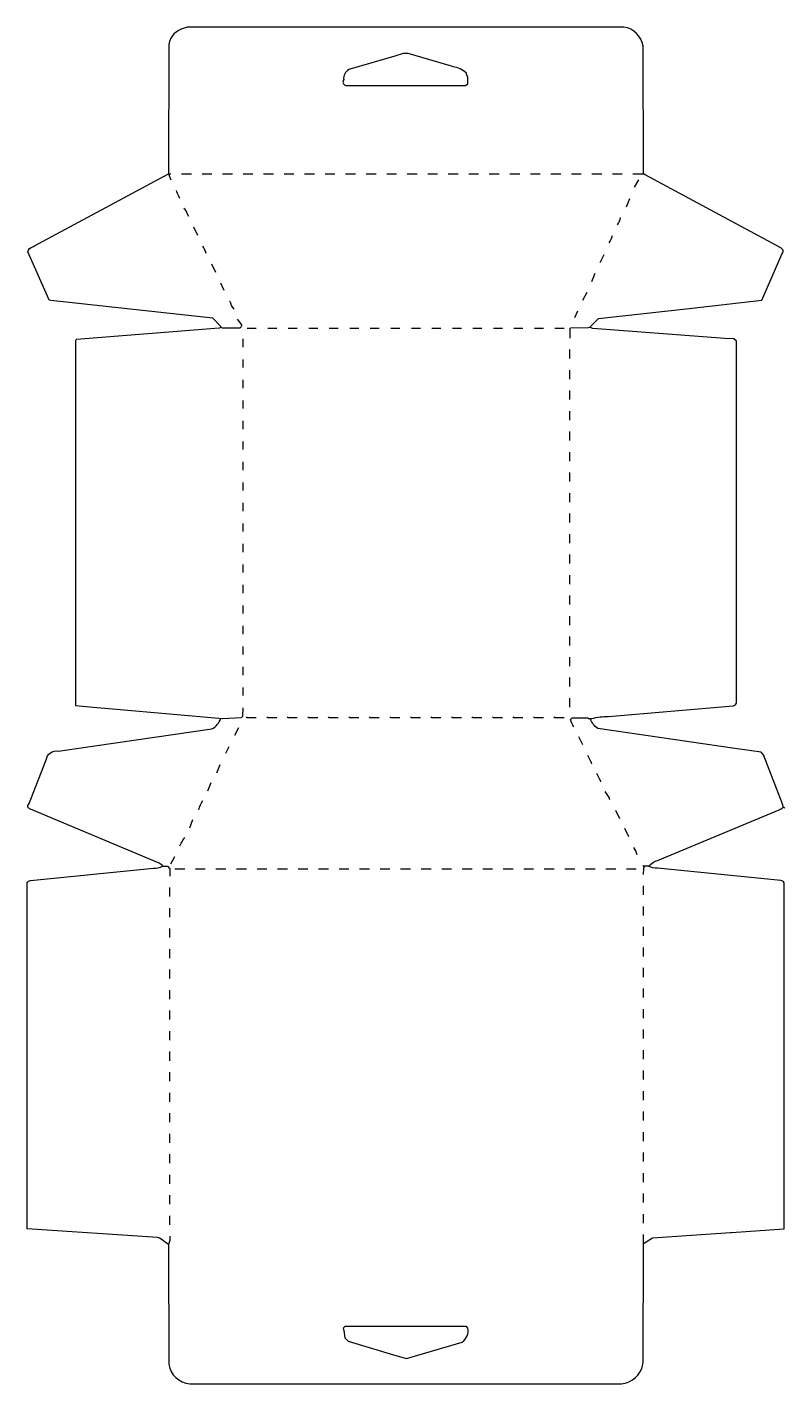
# Model space of a CAD drawing. Extents: x 48 to 971, y 85 to 1739.
import ezdxf

# ---------------------------------------------------------------- set-up
doc = ezdxf.new("R2010")
doc.units = 0
doc.layers.get('0').update_dxf_attribs({"linetype": 'CONTINUOUS'})

msp = doc.modelspace()

# ---------------------------------------------------------------- linework, layer by layer
at = {"color": 250, "linetype": 'CONTINUOUS'}
for points in [[(734, 1373), (734.2, 1373.9), (744.088235, 1383.647059), (858.04878, 1396.560976), (904.04878, 1401.560976), (943, 1406), (966.7, 1460.1, -0.105796), (969, 1465), (969, 1467), (966, 1470), (800.9, 1558.8), (799, 1560), (798.384615, 1716.076923, 0.326379), (775, 1739), (243, 1739), (239.088235, 1737.647059, 0.302322), (220.496836, 1717.996875), (220, 1560), (223, 1553)], [(582, 1668), (585, 1670), (585, 1678, -0.078207), (583, 1683, 0.158369), (566.9, 1690.7), (565.1, 1691.3), (512, 1707), (506, 1707), (496.1, 1703.7), (439.9, 1687.2, 0.301975), (433.594595, 1675.067568, 0.519209), (436, 1668), (582, 1668)], [(284, 1373), (284, 1374), (274, 1384), (76.9, 1405.7), (75, 1406), (72.7, 1410.9), (49, 1465, -0.320838), (54.9, 1471.2), (56, 1472), (220, 1560), (223, 1560)], [(234, 1530), (232.8, 1532.9, -0.074583), (230, 1540)], [(245, 1508), (243.3, 1511.1, 0.161811), (239, 1518)], [(767, 1498, 0.099319), (771, 1507)], [(757, 1476, 0.07869), (761, 1485)], [(266, 1463, 0.099319), (262, 1472)], [(300, 1395, -0.074359), (295, 1405)], [(304, 1383), (309, 1376, -0.333333), (307, 1372), (286, 1372), (284, 1373), (281.9, 1372.2), (108, 1358), (107, 1357), (107, 912), (133.037931, 909.455172), (157.037931, 907.455172), (286, 896), (308.979245, 897.477358), (310.54918, 899.040984), (311, 909)], [(714, 886, -0.07869), (710, 895), (712, 897), (731, 897), (732, 896), (736, 896, -0.073545), (756.037931, 898.544828), (907.959016, 911.45082, 0.264639), (912, 915), (912, 1356), (909, 1359), (898.037931, 1359.455172), (736.9, 1371.8), (734, 1373), (731.979245, 1372.477358), (710, 1372), (709, 1371), (709, 1360)], [(213, 716), (213, 717), (211.153846, 718.230769), (208.846154, 719.769231), (51.9, 785.8), (51, 786), (49, 788), (49, 790, 0.084978), (52.3, 797.9), (71.2, 845.9, -0.441041), (85.94, 856.42), (272.932432, 883.405405, 0.177768), (284, 896)], [(971, 787), (969, 788), (968.647059, 790.911765), (945, 852), (942, 855), (909.932432, 859.594595), (743, 884, -0.146918), (734, 896)], [(736, 841, 0.082763), (734.8, 843.9), (731, 851)], [(747, 819, 0.082763), (745.8, 821.9), (742, 829)], [(257, 785, -0.082621), (262, 796)], [(758, 797, 0.112792), (752, 807)], [(805, 716, -0.150427), (818.1, 723.7), (964.1, 784.8, 0.089283), (969, 788)], [(234, 741), (235.8, 744.1, -0.067868), (240, 751)], [(791, 730, 0.099319), (787, 739)], [(220, 255), (214.804878, 258.756098, 0.089693), (206.970817, 263.533074), (48, 274), (48, 696, -0.190661), (52.044554, 698.554455), (202.053846, 713.569231, 0.109613), (213, 716), (219, 716), (222, 713), (222, 704)], [(799, 256), (809.9, 263.2), (904.970817, 269.466926), (906.029183, 269.533074), (970, 274), (970, 696, 0.227926), (965.955446, 698.554455), (815.946154, 713.569231, -0.109613), (805, 716), (799, 716), (798, 717)], [(799, 706, -0.088179), (800, 716)], [(222, 265, -0.130252), (220, 255), (220.496576, 109.003378, 0.340038), (246, 85), (772, 85), (777.932432, 86.405405, 0.291205), (798.503448, 111.003401), (799, 256), (799, 267)], [(510, 116), (578, 136, 0.291883), (585, 153), (583, 155), (435, 155), (433, 153), (433.58, 149.94), (435, 141), (439, 137), (494.088235, 120.352941), (510, 116)]]:
    msp.add_lwpolyline(points, format="xyb", dxfattribs=at)
for points in [[(236, 1560), (248, 1560)], [(261, 1560), (273, 1560)], [(286, 1560), (298, 1560)], [(311, 1560), (323, 1560)], [(336, 1560), (348, 1560)], [(361, 1560), (373, 1560)], [(386, 1560), (398, 1560)], [(411, 1560), (423, 1560)], [(436, 1560), (448, 1560)], [(461, 1560), (473, 1560)], [(486, 1560), (498, 1560)], [(511, 1560), (523, 1560)], [(536, 1560), (548, 1560)], [(561, 1560), (573, 1560)], [(586, 1560), (598, 1560)], [(611, 1560), (623, 1560)], [(636, 1560), (648, 1560)], [(661, 1560), (673, 1560)], [(686, 1560), (698, 1560)], [(711, 1560), (723, 1560)], [(736, 1560), (748, 1560)], [(761, 1560), (773, 1560)], [(786, 1560), (799, 1560)], [(788, 1544), (793, 1553)], [(778, 1520), (782, 1530)], [(256, 1485), (251, 1495)], [(746, 1452), (751, 1462)], [(278, 1440), (273, 1450)], [(736, 1429), (740, 1439)], [(288, 1418), (284, 1427)], [(725, 1406), (730, 1416)], [(715, 1385), (719, 1393)], [(311, 1349), (311, 1359)], [(316, 1372), (327, 1372)], [(341, 1372), (352, 1372)], [(366, 1372), (377, 1372)], [(391, 1372), (402, 1372)], [(416, 1372), (427, 1372)], [(441, 1372), (452, 1372)], [(466, 1372), (477, 1372)], [(491, 1372), (502, 1372)], [(516, 1372), (527, 1372)], [(541, 1372), (552, 1372)], [(566, 1372), (577, 1372)], [(591, 1372), (602, 1372)], [(616, 1372), (627, 1372)], [(641, 1372), (652, 1372)], [(666, 1372), (677, 1372)], [(691, 1372), (702, 1372)], [(709, 1335), (709, 1346)], [(311, 1324), (311, 1334)], [(311, 1299), (311, 1309)], [(709, 1310), (709, 1321)], [(709, 1285), (709, 1296)], [(311, 1274), (311, 1284)], [(311, 1249), (311, 1259)], [(709, 1260), (709, 1271)], [(709, 1235), (709, 1246)], [(311, 1224), (311, 1234)], [(311, 1199), (311, 1209)], [(709, 1210), (709, 1221)], [(709, 1185), (709, 1196)], [(311, 1174), (311, 1184)], [(311, 1149), (311, 1159)], [(709, 1160), (709, 1171)], [(709, 1135), (709, 1146)], [(311, 1124), (311, 1134)], [(311, 1099), (311, 1109)], [(709, 1110), (709, 1121)], [(709, 1085), (709, 1096)], [(311, 1074), (311, 1084)], [(311, 1049), (311, 1059)], [(709, 1060), (709, 1071)], [(709, 1035), (709, 1046)], [(311, 1024), (311, 1034)], [(311, 999), (311, 1009)], [(709, 1010), (709, 1021)], [(709, 985), (709, 996)], [(311, 974), (311, 984)], [(709, 960), (709, 971)], [(311, 949), (311, 959)], [(709, 935), (709, 946)], [(311, 924), (311, 934)], [(709, 910), (709, 921)], [(301, 876), (306, 885)], [(290, 854), (294, 862)], [(725, 864), (720, 874)], [(279, 830), (283, 840)], [(268, 808), (272, 818)], [(770, 774), (765, 784)], [(246, 763), (250, 773)], [(781, 752), (776, 762)], [(223, 719), (228, 728)], [(228, 713), (240, 713)], [(253, 713), (265, 713)], [(278, 713), (290, 713)], [(303, 713), (315, 713)], [(328, 713), (340, 713)], [(353, 713), (365, 713)], [(378, 713), (390, 713)], [(403, 713), (415, 713)], [(428, 713), (440, 713)], [(453, 713), (465, 713)], [(478, 713), (490, 713)], [(503, 713), (515, 713)], [(528, 713), (540, 713)], [(553, 713), (565, 713)], [(578, 713), (590, 713)], [(603, 713), (615, 713)], [(628, 713), (640, 713)], [(653, 713), (665, 713)], [(678, 713), (690, 713)], [(703, 713), (715, 713)], [(728, 713), (740, 713)], [(753, 713), (765, 713)], [(778, 713), (790, 713)], [(222, 679), (222, 690)], [(799, 681), (799, 692)], [(222, 654), (222, 665)], [(799, 656), (799, 667)], [(222, 629), (222, 640)], [(799, 631), (799, 642)], [(222, 604), (222, 615)], [(799, 606), (799, 617)], [(222, 579), (222, 590)], [(799, 581), (799, 592)], [(222, 554), (222, 565)], [(799, 556), (799, 567)], [(222, 529), (222, 540)], [(799, 531), (799, 542)], [(222, 504), (222, 515)], [(799, 506), (799, 517)], [(222, 479), (222, 490)], [(799, 481), (799, 492)], [(222, 454), (222, 465)], [(799, 456), (799, 467)], [(222, 429), (222, 440)], [(799, 431), (799, 442)], [(222, 404), (222, 415)], [(799, 406), (799, 417)], [(222, 379), (222, 390)], [(799, 381), (799, 392)], [(222, 354), (222, 365)], [(799, 356), (799, 367)], [(222, 329), (222, 340)], [(799, 331), (799, 342)], [(222, 304), (222, 315)], [(799, 306), (799, 317)], [(222, 279), (222, 290)], [(799, 281), (799, 292)]]:
    msp.add_lwpolyline(points, dxfattribs=at)
at = {"color": 252, "linetype": 'CONTINUOUS'}
for points in [[(327, 897), (316, 897), (315, 898)], [(352, 897), (341, 897), (340, 898)], [(377, 897), (366, 897), (365, 898)], [(402, 897), (391, 897), (390, 898)], [(427, 897), (416, 897), (415, 898)], [(452, 897), (441, 897), (440, 898)], [(477, 897), (466, 897), (465, 898)], [(502, 897), (491, 897), (490, 898)], [(527, 897), (516, 897), (515, 898)], [(552, 897), (541, 897), (540, 898)], [(577, 897), (566, 897), (565, 898)], [(602, 897), (591, 897), (590, 898)], [(627, 897), (616, 897), (615, 898)], [(652, 897), (641, 897), (640, 898)], [(677, 897), (666, 897), (665, 898)], [(702, 897), (691, 897), (690, 898)]]:
    msp.add_lwpolyline(points, dxfattribs=at)

doc.saveas('drawing.dxf')
